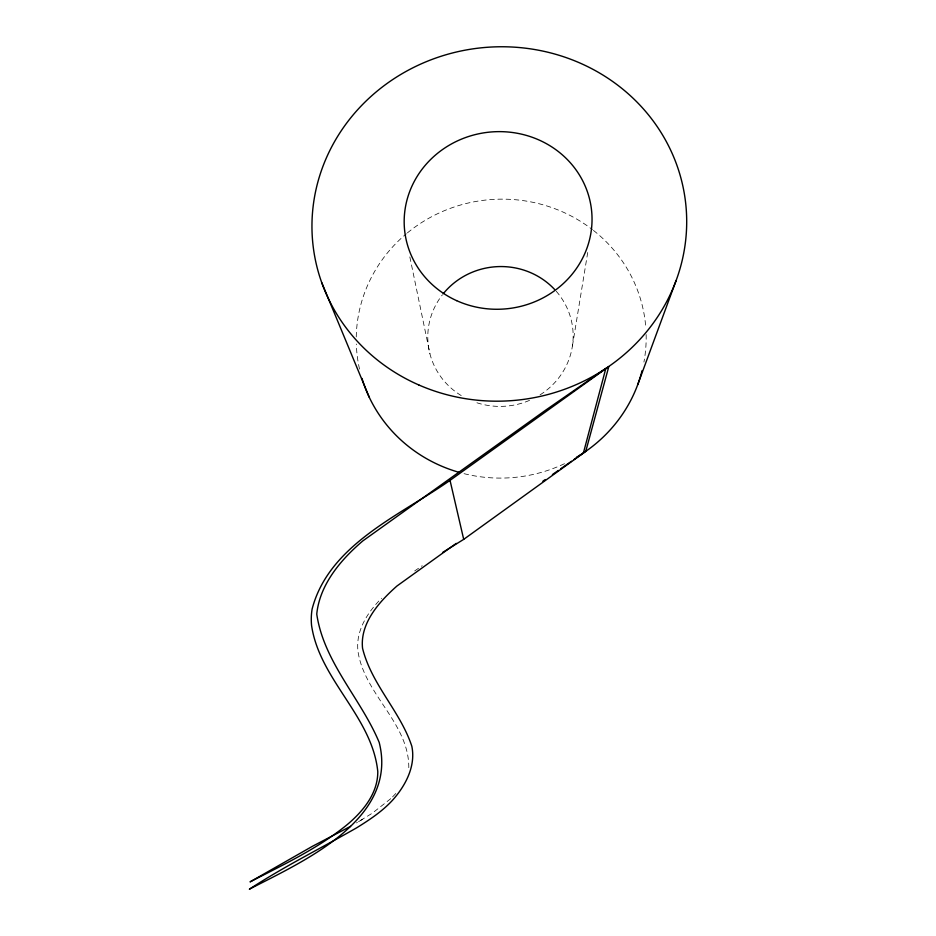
<?xml version="1.0" encoding="UTF-8"?>
<svg xmlns="http://www.w3.org/2000/svg" width="936" height="936" viewBox="0 0 936 936"><rect width="100%" height="100%" fill="white"/><g stroke="black" fill="none" stroke-linecap="round" stroke-linejoin="round"><path stroke-width="0.7" stroke-dasharray="4.68 3.51" d="M408.798 767.707C409.137 723.083 363.952 694.138 357.926 650.906A48.028 47.467 -75.1 0 1 358.266 638.434C360.898 622.768 370.597 609.289 381.56 598.233M572.411 346.016L588.065 250.368M392.582 796.887L396.852 792.382M390.745 798.677L372.271 813.22L356.452 822.919M414.671 570.948L422.206 565.718M358.5 821.726L364.666 818.134M409.839 256.92L429.94 353.843M646.144 334.573A145.01 139.429 -5 0 1 643.933 362.092M564.502 463.683A145.01 139.429 -5 0 1 463.928 473.639M359.518 369.088A145.01 139.429 -5 0 1 356.312 344.038M356.253 336.925A145.01 139.429 -5 0 1 406.329 233.789M407.406 232.888A145.01 139.429 -5 0 1 592.371 229.589M593.436 230.408A145.01 139.429 -5 0 1 645.782 327.378M556.253 291.271A72.704 69.896 -5.1 0 1 539.241 395.366M529.554 400.362A72.704 69.896 -5.1 0 1 474.412 401.918M461.226 395.589A72.704 69.896 -5.1 0 1 442.459 294.735"/><path stroke-width="1.4" d="M637.744 384.614L676.084 280.578M442.588 552.474L463.706 539.358L585.749 451.386L608.809 366.538L450.029 480.367C400.374 515.268 328.957 544.471 312.109 609.079A62.712 61.834 -61.9 0 0 311.548 625.318C319.469 679.758 372.177 716.531 377.781 771.568C377.957 793.459 362.875 811.535 346.94 824.85C317.737 848.624 283.315 864.712 250.052 881.887L312.437 846.296L350.579 826.348M456.253 543.383L396.958 586.006C379.408 601.544 359.857 623.142 362.548 648.285C371.452 684.462 400.362 711.395 411.828 746.249C415.947 766.163 405.475 785.795 392.535 800.221C382.309 811.372 369.591 819.772 356.838 827.716C320.99 848.227 284.041 866.572 249.362 889.2C302.737 861.494 398.642 819.632 379.197 742.423C361.015 698.712 323.774 662.232 316.754 614.086C319.714 584.438 340.973 559.517 362.864 540.879L545.325 410.401L605.814 368.456L583.42 452.954L573.873 459.611M542.857 481.233L545.243 479.571M552.404 474.587L558.359 470.422M560.746 468.76L571.486 461.272M321.773 282.695L369.275 397.297M450.029 480.367L463.706 539.358M642.073 370.668A145.01 139.429 -5 0 1 576.588 457.259M459.05 472.341A145.01 139.429 -5 0 1 361.986 378.436M443.325 293.647A72.704 69.896 -5.1 0 1 554.545 289.399M418.86 384.977A187.492 177.068 -6.5 0 0 686.1 207.57A187.492 177.068 -6.5 0 0 393.026 79.349A187.492 177.068 -6.5 0 0 418.86 384.977M456.616 300.643A93.998 88.744 -6.6 0 0 591.833 213.42A93.998 88.744 -6.6 0 0 445.864 147.291A93.998 88.744 -6.6 0 0 456.616 300.643"/></g></svg>
